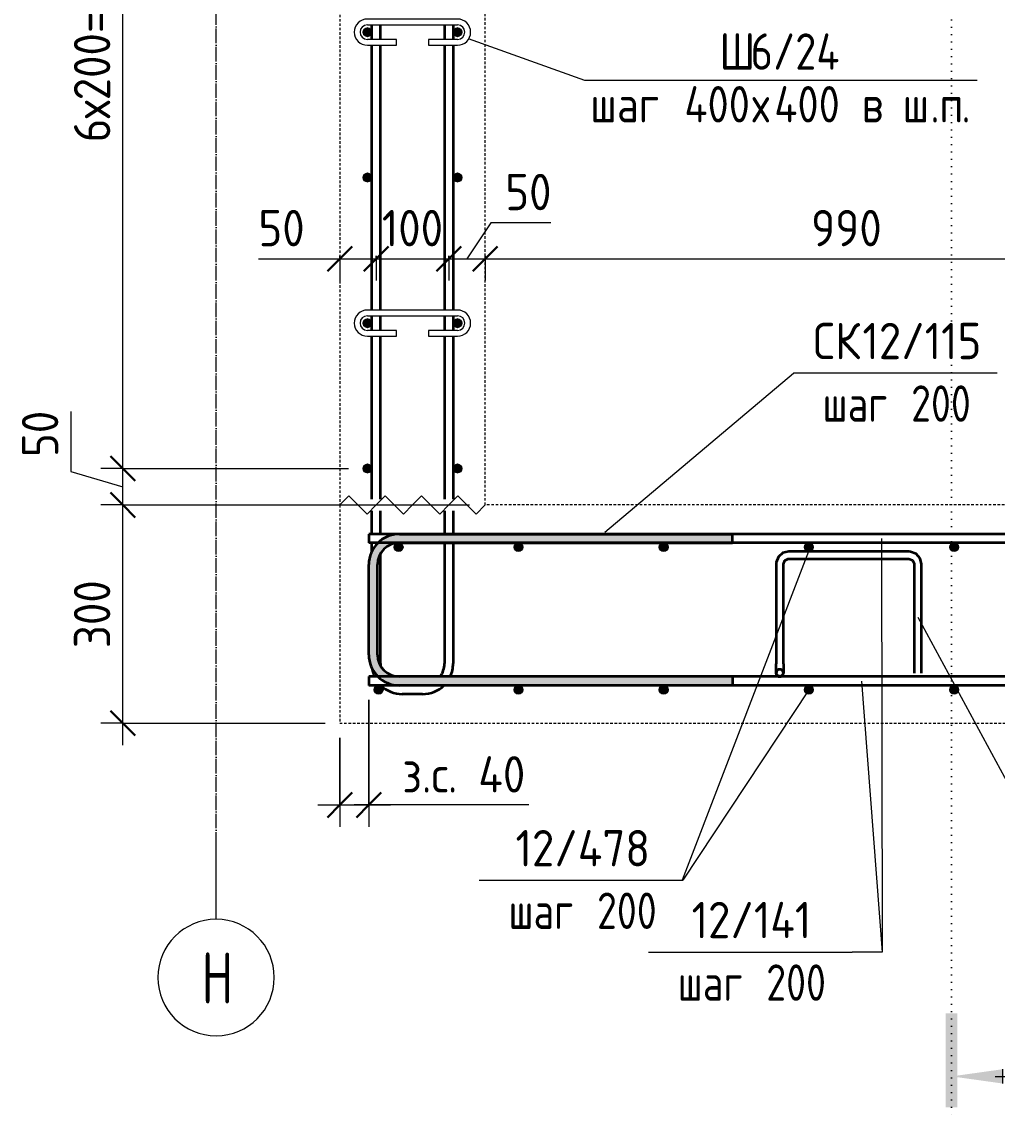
# Model space of a CAD drawing. Header units: millimetres. Extents: x 28908 to 47912, y -2577 to 78399.
# Drawn here: x 42085 to 43426, y -2546 to -1036 of the extents above; entities that cross this region are included whole.
import ezdxf

# ---------------------------------------------------------------- set-up
doc = ezdxf.new("R2010")
doc.units = ezdxf.units.MM
for name, pattern in [('01 Штриховая _4 мм_', [6, 3.5, -2.5]), ('02 Штрихпунктирная _20 мм_', [25, 20, -2.5, 0, -2.5]), ('04 Пунктир 10мм', [10, 0, -10])]:
    doc.linetypes.add(name, pattern=pattern)
for name, color, linetype, lineweight in [('AA_Dim', 7, 'Continuous', 9), ('AA_Dim-20', 7, 'Continuous', 9), ('AA_Oformlenie', 7, 'Continuous', 9), ('AA_Razrez', 7, 'Continuous', 9), ('AA_Vinoska', 7, 'Continuous', 9), ('KR_Armatura', 7, 'Continuous', 20), ('KR_Armatura_Tonkie', 7, 'Continuous', 20), ('Оси', 7, 'Continuous', 9)]:
    doc.layers.add(name, color=color, linetype=linetype, lineweight=lineweight)
doc.layers.add('AF_Stena_Опалубка', color=7, linetype='Continuous', lineweight=20, true_color=0x0063c6)
doc.layers.add('KR_Fundament', color=7, linetype='Continuous', lineweight=20, true_color=0x804000)
doc.styles.add('ISOCPEUR_1', font='isocpeur.TTF', dxfattribs={"width": 0.9, "height": 50})
doc.styles.add('ISOCPEUR_2', font='isocpeur.TTF', dxfattribs={"width": 0.8, "height": 50})
doc.styles.add('ISOCPEUR_3', font='isocpeur.TTF', dxfattribs={"width": 0.7, "height": 70})
doc.styles.add('ISOCPEUR_4', font='isocpeur.TTF', dxfattribs={"width": 0.85, "height": 50})
doc.dimstyles.new('00_Точн_3_знака__прозр_', dxfattribs={"dimscale": 304.8, "dimtxt": 50.137748, "dimasz": 0.111549, "dimexe": 0.098425, "dimexo": 0.065617, "dimgap": 0.006562, "dimtad": 1, "dimdec": 3, "dimrnd": 0.001, "dimdsep": 46, "dimtxsty": 'ISOCPEUR_1', "dimblk1": 'OBLIQUE', "dimblk2": 'OBLIQUE', "dimsah": 1, "dimcen": 0.09, "dimdle": 0.098425, "dimazin": 0, "dimtfac": 1, "dimtdec": 4, "dimtix": 1, "dimtmove": 0, "dimatfit": 3, "dimfxl": 1, "dimtvp": 1, "dimtolj": 1, "dimtzin": 0, "dimlwd": 18, "dimlwe": 18, "dimarcsym": 2})
doc.dimstyles.new('00_Точн_3_знака__прозр__1', dxfattribs={"dimscale": 304.8, "dimtxt": 50.137748, "dimasz": 0.111549, "dimexe": 0.098425, "dimexo": 0.065617, "dimgap": 0.006562, "dimtad": 1, "dimdec": 3, "dimrnd": 0.001, "dimdsep": 46, "dimtxsty": 'ISOCPEUR_1', "dimblk1": 'OBLIQUE', "dimblk2": 'OBLIQUE', "dimsah": 1, "dimcen": 0.09, "dimdle": 0.098425, "dimazin": 0, "dimtfac": 1, "dimtdec": 4, "dimtix": 1, "dimtmove": 1, "dimatfit": 3, "dimfxl": 1, "dimtvp": 1, "dimtolj": 1, "dimtzin": 0, "dimlwd": 18, "dimlwe": 18, "dimarcsym": 2})

# ---------------------------------------------------------------- blocks, each defined once
blk = doc.blocks.new('261_Лягушка _НесАрм_РабПлоск_ - 10 А240-3794697-Б-Б Арм')
at = {"layer": 'KR_Armatura', "lineweight": 35}
for start, end in [(90, 270), (270, 90)]:
    blk.add_arc((76940, -1931), 5, start, end, dxfattribs=at)
at = {"layer": 'KR_Armatura_Tonkie', "lineweight": 35}
for p, q in [((77117.5, -1764), (76952.5, -1764)), ((76952.5, -1774), (77117.5, -1774)), ((76935, -1781.5), (76935, -1918.5)), ((76945, -1918.5), (76945, -1781.5)), ((77125, -1781.5), (77125, -1918.5)), ((77135, -1918.5), (77135, -1781.5))]:
    blk.add_line(p, q, dxfattribs=at)
at = {"layer": 'KR_Armatura_Tonkie', "lineweight": 35, "flags": 128}
for points in [[(76952.5, -1764), (76944.5, -1765.9), (76938.3, -1771.3), (76935.2, -1779), (76935, -1781.5)], [(77135, -1781.5), (77133.1, -1773.5), (77127.7, -1767.3), (77120, -1764.2), (77117.5, -1764)], [(76945, -1781.5), (76946.9, -1776.5), (76951.6, -1774.1), (76952.5, -1774)], [(77117.5, -1774), (77122.5, -1775.9), (77124.9, -1780.6), (77125, -1781.5)], [(76935, -1931), (76935, -1929.1), (76935, -1923.9), (76935, -1918.5)], [(76940, -1936), (76936.1, -1934.1), (76935, -1931)], [(76945, -1931), (76943.1, -1934.9), (76940, -1936)], [(76945, -1918.5), (76945, -1925.2), (76945, -1929.8), (76945, -1931)], [(77125, -1918.5), (77125, -1925.2), (77125, -1929.8), (77125, -1931)], [(77135, -1931), (77135, -1929.1), (77135, -1923.9), (77135, -1918.5)]]:
    blk.add_lwpolyline(points, dxfattribs=at)
blk = doc.blocks.new('Последовательность узлов - 3мм масшт20 маскировка-904226-Б-Б Арм')
at = {"layer": 'AA_Oformlenie'}
for p, q in [((76335, -270), (76347.5, -257.5)), ((76372.5, -282.5), (76347.5, -257.5)), ((76385, -270), (76372.5, -282.5)), ((76385, -270), (76397.5, -257.5)), ((76422.5, -282.5), (76397.5, -257.5)), ((76435, -270), (76422.5, -282.5)), ((76435, -270), (76447.5, -257.5)), ((76472.5, -282.5), (76447.5, -257.5)), ((76485, -270), (76472.5, -282.5)), ((76485, -270), (76497.5, -257.5)), ((76522.5, -282.5), (76497.5, -257.5)), ((76535, -270), (76522.5, -282.5))]:
    blk.add_line(p, q, dxfattribs=at)
blk = doc.blocks.new('079_Шпилька _ЭлУзла_ - d8 А240-3881866-Б-Б Арм')
at = {"layer": 'AA_Oformlenie'}
for p, q in [((76497, -632), (76373, -632)), ((76373, -640), (76497, -640)), ((76413, -660), (76373, -660)), ((76413, -668), (76413, -660)), ((76497, -660), (76457, -660)), ((76457, -660), (76457, -668)), ((76373, -668), (76413, -668)), ((76457, -668), (76497, -668))]:
    blk.add_line(p, q, dxfattribs=at)
for centre, radius, start, end in [((76373, -650), 18, 90, 270), ((76497, -650), 18, 270, 90), ((76373, -650), 10, 90, 270), ((76497, -650), 10, 270, 90)]:
    blk.add_arc(centre, radius, start, end, dxfattribs=at)
blk = doc.blocks.new('Разрез - Номер узла_ спереди-394134-Б-Б Арм')
at = {"layer": 'AA_Razrez'}
for points in [[(77168.3, -2398.9), (77184.2, -2398.9), (77184.2, -2528.1), (77168.3, -2528.1)], [(77247, -2475.6), (77247, -2495.4), (77176.4, -2485.5)]]:
    blk.add_hatch(color=256, dxfattribs=at).paths.add_polyline_path(points)
for p, q in [((77247, -2495.4), (77247, -2475.6)), ((77236.4, -2485.5), (77318.3, -2485.5))]:
    blk.add_line(p, q, dxfattribs=at)
blk = doc.blocks.new('DIMBLOCK74-Б-Б Арм')
at = {"layer": 'AA_Dim-20', "color": 30, "lineweight": 30, "true_color": 0xff8000, "transparency": 16777216}
for p, q in [((42522.1, -1361.6), (42539.1, -1344.6)), ((42572.1, -1361.6), (42589.1, -1344.6)), ((42522.1, -1361.6), (42505.1, -1378.6)), ((42572.1, -1361.6), (42555.1, -1378.6))]:
    blk.add_line(p, q, dxfattribs=at)
at = {"layer": 'AA_Dim-20', "color": 30, "lineweight": 18, "true_color": 0xff8000, "transparency": 16777216}
for p, q in [((42522.1, -1357.5), (42522.1, -1391.6)), ((42522.1, -1361.6), (42522.1, -1357.5)), ((42572.1, -1357.5), (42572.1, -1391.6)), ((42572.1, -1361.6), (42572.1, -1357.5)), ((42410.3, -1361.6), (42492.7, -1361.6)), ((42492.1, -1361.6), (42572.1, -1361.6)), ((42492.7, -1361.6), (42547.1, -1361.6))]:
    blk.add_line(p, q, dxfattribs=at)
at = {"layer": 'AA_Dim-20', "color": 0, "lineweight": 18, "transparency": 16777216, "insert": (42410.3, -1294.4), "char_height": 50, "width": 74.923, "attachment_point": 1, "line_spacing_factor": 1.135194, "style": 'ISOCPEUR_1'}
blk.add_mtext('50', dxfattribs=at)
blk = doc.blocks.new('_Oblique')
at = {"color": 0, "linetype": 'ByBlock', "lineweight": -2}
blk.add_line((-0.5, -0.5), (0.5, 0.5), dxfattribs=at)
blk = doc.blocks.new('DIMBLOCK75-Б-Б Арм')
at = {"layer": 'AA_Dim-20', "color": 30, "lineweight": 30, "true_color": 0xff8000, "transparency": 16777216}
for p, q in [((42572.1, -1361.6), (42589.1, -1344.6)), ((42672.1, -1361.6), (42689.1, -1344.6)), ((42572.1, -1361.6), (42555.1, -1378.6)), ((42672.1, -1361.6), (42655.1, -1378.6))]:
    blk.add_line(p, q, dxfattribs=at)
at = {"layer": 'AA_Dim-20', "color": 30, "lineweight": 18, "true_color": 0xff8000, "transparency": 16777216}
for p, q in [((42572.1, -1357.5), (42572.1, -1391.6)), ((42572.1, -1361.6), (42572.1, -1357.5)), ((42672.1, -1357.5), (42672.1, -1391.6)), ((42672.1, -1361.6), (42672.1, -1357.5)), ((42572.1, -1361.6), (42672.1, -1361.6))]:
    blk.add_line(p, q, dxfattribs=at)
at = {"layer": 'AA_Dim-20', "color": 0, "lineweight": 18, "transparency": 16777216, "insert": (42580, -1294.4), "char_height": 50, "width": 101.032, "attachment_point": 1, "line_spacing_factor": 1.135194, "style": 'ISOCPEUR_1'}
blk.add_mtext('100', dxfattribs=at)
blk = doc.blocks.new('DIMBLOCK76-Б-Б Арм')
at = {"layer": 'AA_Dim-20', "color": 30, "lineweight": 18, "true_color": 0xff8000, "transparency": 16777216}
for p, q in [((42729.7, -1312), (42697.1, -1361.6)), ((42812.2, -1312), (42729.7, -1312)), ((42672.1, -1357.5), (42672.1, -1391.6)), ((42672.1, -1361.6), (42672.1, -1357.5)), ((42722.1, -1357.5), (42722.1, -1391.6)), ((42722.1, -1361.6), (42722.1, -1357.5)), ((42672.1, -1361.6), (42722.1, -1361.6))]:
    blk.add_line(p, q, dxfattribs=at)
at = {"layer": 'AA_Dim-20', "color": 30, "lineweight": 30, "true_color": 0xff8000, "transparency": 16777216}
for p, q in [((42672.1, -1361.6), (42689.1, -1344.6)), ((42722.1, -1361.6), (42739.1, -1344.6)), ((42672.1, -1361.6), (42655.1, -1378.6)), ((42722.1, -1361.6), (42705.1, -1378.6))]:
    blk.add_line(p, q, dxfattribs=at)
at = {"layer": 'AA_Dim-20', "color": 0, "lineweight": 18, "transparency": 16777216, "insert": (42749.7, -1244.8), "char_height": 50, "width": 74.923, "attachment_point": 1, "line_spacing_factor": 1.135194, "style": 'ISOCPEUR_1'}
blk.add_mtext('50', dxfattribs=at)
blk = doc.blocks.new('DIMBLOCK77-Б-Б Арм')
at = {"layer": 'AA_Dim-20', "color": 30, "lineweight": 30, "true_color": 0xff8000, "transparency": 16777216}
for p, q in [((42722.1, -1361.6), (42739.1, -1344.6)), ((43712.1, -1361.6), (43729.1, -1344.6)), ((42722.1, -1361.6), (42705.1, -1378.6)), ((43712.1, -1361.6), (43695.1, -1378.6))]:
    blk.add_line(p, q, dxfattribs=at)
at = {"layer": 'AA_Dim-20', "color": 30, "lineweight": 18, "true_color": 0xff8000, "transparency": 16777216}
for p, q in [((42722.1, -1357.5), (42722.1, -1391.6)), ((42722.1, -1361.6), (42722.1, -1357.5)), ((43712.1, -1357.5), (43712.1, -1391.6)), ((43712.1, -1361.6), (43712.1, -1357.5)), ((42722.1, -1361.6), (43712.1, -1361.6))]:
    blk.add_line(p, q, dxfattribs=at)
at = {"layer": 'AA_Dim-20', "color": 0, "lineweight": 18, "transparency": 16777216, "insert": (43170.3, -1294.4), "char_height": 50, "width": 112.384, "attachment_point": 1, "line_spacing_factor": 1.135194, "style": 'ISOCPEUR_1'}
blk.add_mtext('990', dxfattribs=at)
blk = doc.blocks.new('DIMBLOCK82-Б-Б Арм')
at = {"layer": 'AA_Dim-20', "color": 30, "lineweight": 30, "true_color": 0xff8000, "transparency": 16777216}
for p, q in [((42223.7, -1650), (42206.7, -1633)), ((42223.7, -1650), (42240.7, -1667)), ((42223.7, -1700), (42206.7, -1683)), ((42223.7, -1700), (42240.7, -1717)), ((42223.7, -2000), (42206.7, -1983)), ((42223.7, -2000), (42240.7, -2017))]:
    blk.add_line(p, q, dxfattribs=at)
at = {"layer": 'AA_Dim-20', "color": 30, "lineweight": 18, "true_color": 0xff8000, "transparency": 16777216}
for p, q in [((42223.7, -1650), (42193.7, -1650)), ((42223.7, -1650), (42534.1, -1650)), ((42223.7, -1700), (42193.7, -1700)), ((42223.7, -2030), (42223.7, -1700)), ((42223.7, -1700), (42700.4, -1700)), ((42223.7, -2000), (42193.7, -2000)), ((42223.7, -2000), (42502.1, -2000))]:
    blk.add_line(p, q, dxfattribs=at)
at = {"layer": 'AA_Dim-20', "color": 0, "lineweight": 18, "transparency": 16777216, "insert": (42156.6, -1896.8), "char_height": 50, "width": 112.384, "attachment_point": 1, "rotation": 90, "line_spacing_factor": 1.135194, "style": 'ISOCPEUR_1'}
blk.add_mtext('300', dxfattribs=at)
blk = doc.blocks.new('_None')
blk = doc.blocks.new('DIMBLOCK83-Б-Б Арм')
at = {"layer": 'AA_Dim-20', "color": 30, "lineweight": 18, "true_color": 0xff8000, "transparency": 16777216}
for p, q in [((42152.3, -1571.7), (42152.3, -1654.1)), ((42152.3, -1654.1), (42223.7, -1675)), ((42223.7, -1650), (42193.7, -1650)), ((42223.7, -1700), (42223.7, -1650)), ((42223.7, -1650), (42534.1, -1650)), ((42223.7, -1700), (42193.7, -1700)), ((42223.7, -1700), (42700.4, -1700))]:
    blk.add_line(p, q, dxfattribs=at)
at = {"layer": 'AA_Dim-20', "color": 30, "lineweight": 30, "true_color": 0xff8000, "transparency": 16777216}
for p, q in [((42223.7, -1650), (42206.7, -1633)), ((42223.7, -1650), (42240.7, -1667)), ((42223.7, -1700), (42206.7, -1683)), ((42223.7, -1700), (42240.7, -1717))]:
    blk.add_line(p, q, dxfattribs=at)
at = {"layer": 'AA_Dim-20', "color": 0, "lineweight": 18, "transparency": 16777216, "insert": (42085.1, -1634.1), "char_height": 50, "width": 74.923, "attachment_point": 1, "rotation": 90, "line_spacing_factor": 1.135194, "style": 'ISOCPEUR_1'}
blk.add_mtext('50', dxfattribs=at)
blk = doc.blocks.new('DIMBLOCK84-Б-Б Арм')
at = {"layer": 'AA_Dim-20', "color": 30, "lineweight": 30, "true_color": 0xff8000, "transparency": 16777216}
for p, q in [((42223.7, -320), (42206.7, -303)), ((42223.7, -320), (42240.7, -337)), ((42223.7, -450), (42206.7, -433)), ((42223.7, -450), (42240.7, -467)), ((42223.7, -1650), (42206.7, -1633)), ((42223.7, -1650), (42240.7, -1667))]:
    blk.add_line(p, q, dxfattribs=at)
at = {"layer": 'AA_Dim-20', "color": 30, "lineweight": 18, "true_color": 0xff8000, "transparency": 16777216}
for p, q in [((42223.7, -320), (42193.7, -320)), ((42223.7, -320), (42534.1, -320)), ((42223.7, -450), (42193.7, -450)), ((42223.7, -1650), (42223.7, -450)), ((42223.7, -450), (42534.1, -450)), ((42223.7, -1650), (42193.7, -1650)), ((42223.7, -1650), (42534.1, -1650))]:
    blk.add_line(p, q, dxfattribs=at)
at = {"layer": 'AA_Dim-20', "color": 0, "lineweight": 18, "transparency": 16777216, "insert": (42156.6, -1201.4), "char_height": 50, "width": 363.262, "attachment_point": 1, "rotation": 90, "line_spacing_factor": 1.135194, "style": 'ISOCPEUR_1'}
blk.add_mtext('6х200=1200', dxfattribs=at)
blk = doc.blocks.new('042_М_Арматуры - Диам длина поз _ Комментарий-2260297-Б-Б Арм')
at = {"layer": 'AA_Vinoska'}
blk.add_line((77825.3, -670.4), (78105.3, -670.4), dxfattribs=at)
blk = doc.blocks.new('Ось сетки - d_4мм-2765513-Б-Б Арм')
at = {"layer": 'Оси', "color": 12, "true_color": 0xc80000}
for start, end in [(0, 180), (0, 180), (180, 360), (180, 360)]:
    blk.add_arc((76165, -2349.6), 80, start, end, dxfattribs=at)
blk = doc.blocks.new('DIMBLOCK94-Б-Б Арм')
at = {"layer": 'AA_Dim-20', "color": 30, "lineweight": 18, "true_color": 0xff8000, "transparency": 16777216}
for p, q in [((42562.1, -1968), (42562.1, -2142.4)), ((42562.1, -2112.4), (42562.1, -1968)), ((42522.1, -2020), (42522.1, -2142.4)), ((42522.1, -2112.4), (42522.1, -2020)), ((42492.1, -2112.4), (42592.1, -2112.4)), ((42588.2, -2112.4), (42542.1, -2112.4)), ((42782.3, -2112.4), (42588.2, -2112.4))]:
    blk.add_line(p, q, dxfattribs=at)
at = {"layer": 'AA_Dim-20', "color": 30, "lineweight": 30, "true_color": 0xff8000, "transparency": 16777216}
for p, q in [((42522.1, -2112.4), (42539.1, -2095.4)), ((42562.1, -2112.4), (42579.1, -2095.4)), ((42522.1, -2112.4), (42505.1, -2129.4)), ((42562.1, -2112.4), (42545.1, -2129.4))]:
    blk.add_line(p, q, dxfattribs=at)
at = {"layer": 'AA_Dim-20', "color": 0, "lineweight": 18, "transparency": 16777216, "insert": (42608.2, -2045.3), "char_height": 50, "width": 208.876, "attachment_point": 1, "line_spacing_factor": 1.135194, "style": 'ISOCPEUR_1'}
blk.add_mtext('з.с. 40', dxfattribs=at)
blk = doc.blocks.new('042_М_Арматуры - Диам длина поз _ Шаг-2260295-Б-Б Арм')
at = {"layer": 'AA_Vinoska'}
blk.add_line((77878.8, -871.7), (78158.8, -871.7), dxfattribs=at)
blk = doc.blocks.new('044_М_Универсальная с полкой - Марка_Комментарий полка 27-3828024-Б-Б Арм')
at = {"layer": 'AA_Vinoska'}
blk.add_line((76671.5, -1116.2), (77211.5, -1116.2), dxfattribs=at)

msp = doc.modelspace()

# ---------------------------------------------------------------- hatches: boundary and pattern name
at = {"layer": 'KR_Armatura', "lineweight": 9}
h = msp.add_hatch(color=256, dxfattribs=at)
edge = h.paths.add_edge_path()
edge.add_arc((42560.1095, -1050), 6, 0, 360)
for points in [[(42560.1095, -1056), (42565.3057, -1053), (42565.3057, -1047), (42560.1095, -1044), (42554.9134, -1047), (42554.9134, -1053)], [(42684.1095, -1056), (42689.3057, -1053), (42689.3057, -1047), (42684.1095, -1044), (42678.9134, -1047), (42678.9134, -1053)], [(42560.1095, -1256), (42565.3057, -1253), (42565.3057, -1247), (42560.1095, -1244), (42554.9134, -1247), (42554.9134, -1253)], [(42684.1095, -1256), (42689.3057, -1253), (42689.3057, -1247), (42684.1095, -1244), (42678.9134, -1247), (42678.9134, -1253)], [(42560.1095, -1456), (42565.3057, -1453), (42565.3057, -1447), (42560.1095, -1444), (42554.9134, -1447), (42554.9134, -1453)], [(42684.1095, -1456), (42689.3057, -1453), (42689.3057, -1447), (42684.1095, -1444), (42678.9134, -1447), (42678.9134, -1453)], [(42560.1095, -1656), (42565.3057, -1653), (42565.3057, -1647), (42560.1095, -1644), (42554.9134, -1647), (42554.9134, -1653)], [(42684.1095, -1656), (42689.3057, -1653), (42689.3057, -1647), (42684.1095, -1644), (42678.9134, -1647), (42678.9134, -1653)]]:
    msp.add_hatch(color=256, dxfattribs=at).paths.add_polyline_path(points)
h = msp.add_hatch(color=256, dxfattribs=at)
edge = h.paths.add_edge_path()
edge.add_arc((42684.1095, -1050), 6, 0, 360)
h = msp.add_hatch(color=256, dxfattribs=at)
edge = h.paths.add_edge_path()
edge.add_arc((42560.1095, -1250), 6, 0, 360)
h = msp.add_hatch(color=256, dxfattribs=at)
edge = h.paths.add_edge_path()
edge.add_arc((42684.1095, -1250), 6, 0, 360)
h = msp.add_hatch(color=256, dxfattribs=at)
edge = h.paths.add_edge_path()
edge.add_arc((42560.1095, -1450), 6, 0, 360)
h = msp.add_hatch(color=256, dxfattribs=at)
edge = h.paths.add_edge_path()
edge.add_arc((42684.1095, -1450), 6, 0, 360)
h = msp.add_hatch(color=256, dxfattribs=at)
edge = h.paths.add_edge_path()
edge.add_arc((42560.1095, -1650), 6, 0, 360)
h = msp.add_hatch(color=256, dxfattribs=at)
edge = h.paths.add_edge_path()
edge.add_arc((42684.1095, -1650), 6, 0, 360)
at = {"layer": 'KR_Armatura'}
h = msp.add_hatch(color=256, dxfattribs=at)
edge = h.paths.add_edge_path()
edge.add_arc((42603.1095, -1758), 6, 0, 360)
for points in [[(42600.1095, -1763.1962), (42606.1095, -1763.1962), (42609.1095, -1758), (42606.1095, -1752.8038), (42600.1095, -1752.8038), (42597.1095, -1758)], [(42764.8238, -1763.1962), (42770.8238, -1763.1962), (42773.8238, -1758), (42770.8238, -1752.8038), (42764.8238, -1752.8038), (42761.8238, -1758)], [(42964.5381, -1763.1962), (42970.5381, -1763.1962), (42973.5381, -1758), (42970.5381, -1752.8038), (42964.5381, -1752.8038), (42961.5381, -1758)], [(43164.2524, -1763.1962), (43170.2524, -1763.1962), (43173.2524, -1758), (43170.2524, -1752.8038), (43164.2524, -1752.8038), (43161.2524, -1758)], [(43363.9666, -1763.1962), (43369.9666, -1763.1962), (43372.9666, -1758), (43369.9666, -1752.8038), (43363.9666, -1752.8038), (43360.9666, -1758)], [(42572.6095, -1959.1962), (42578.6095, -1959.1962), (42581.6095, -1954), (42578.6095, -1948.8038), (42572.6095, -1948.8038), (42569.6095, -1954)], [(42764.8238, -1959.1962), (42770.8238, -1959.1962), (42773.8238, -1954), (42770.8238, -1948.8038), (42764.8238, -1948.8038), (42761.8238, -1954)], [(42964.5381, -1959.1962), (42970.5381, -1959.1962), (42973.5381, -1954), (42970.5381, -1948.8038), (42964.5381, -1948.8038), (42961.5381, -1954)], [(43164.2524, -1959.1962), (43170.2524, -1959.1962), (43173.2524, -1954), (43170.2524, -1948.8038), (43164.2524, -1948.8038), (43161.2524, -1954)], [(43363.9666, -1959.1962), (43369.9666, -1959.1962), (43372.9666, -1954), (43369.9666, -1948.8038), (43363.9666, -1948.8038), (43360.9666, -1954)]]:
    msp.add_hatch(color=256, dxfattribs=at).paths.add_polyline_path(points)
h = msp.add_hatch(color=256, dxfattribs=at)
edge = h.paths.add_edge_path()
edge.add_arc((42767.8238, -1758), 6, 0, 360)
h = msp.add_hatch(color=256, dxfattribs=at)
edge = h.paths.add_edge_path()
edge.add_arc((42967.5381, -1758), 6, 0, 360)
h = msp.add_hatch(color=256, dxfattribs=at)
edge = h.paths.add_edge_path()
edge.add_arc((43167.2524, -1758), 6, 0, 360)
h = msp.add_hatch(color=256, dxfattribs=at)
edge = h.paths.add_edge_path()
edge.add_arc((43366.9666, -1758), 6, 0, 360)
h = msp.add_hatch(color=256, dxfattribs=at)
edge = h.paths.add_edge_path()
edge.add_arc((42575.6095, -1954), 6, 0, 360)
h = msp.add_hatch(color=256, dxfattribs=at)
edge = h.paths.add_edge_path()
edge.add_arc((42767.8238, -1954), 6, 0, 360)
h = msp.add_hatch(color=256, dxfattribs=at)
edge = h.paths.add_edge_path()
edge.add_arc((42967.5381, -1954), 6, 0, 360)
h = msp.add_hatch(color=256, dxfattribs=at)
edge = h.paths.add_edge_path()
edge.add_arc((43167.2524, -1954), 6, 0, 360)
h = msp.add_hatch(color=256, dxfattribs=at)
edge = h.paths.add_edge_path()
edge.add_arc((43366.9666, -1954), 6, 0, 360)
at = {"layer": 'KR_Armatura_Tonkie'}
for points in [[(42562.1095, -1782), (42574.1095, -1782), (42575.1317, -1774.2354), (42578.1287, -1767), (42582.8963, -1760.7868), (42589.1095, -1756.0192), (42596.3449, -1753.0222), (42604.1095, -1752), (42604.1095, -1740), (42593.2391, -1741.4311), (42583.1095, -1745.6269), (42574.411, -1752.3015), (42567.7364, -1761), (42563.5406, -1771.1296)], [(42604.1095, -1752), (43062.1095, -1752), (43062.1095, -1740), (42604.1095, -1740)], [(42574.1095, -1906), (42574.1095, -1782), (42562.1095, -1782), (42562.1095, -1906)], [(42604.1095, -1948), (42604.1095, -1936), (42596.3449, -1934.9778), (42589.1095, -1931.9808), (42582.8963, -1927.2132), (42578.1287, -1921), (42575.1317, -1913.7646), (42574.1095, -1906), (42562.1095, -1906), (42563.5406, -1916.8704), (42567.7364, -1927), (42574.411, -1935.6985), (42583.1095, -1942.3731), (42593.2391, -1946.5689)], [(42705.2617, -1948), (43062.1095, -1948), (43062.1095, -1936), (42604.1095, -1936), (42604.1095, -1948)]]:
    msp.add_hatch(color=256, dxfattribs=at).paths.add_polyline_path(points)

# ---------------------------------------------------------------- linework, layer by layer
at = {"layer": 'AA_Razrez', "color": 7, "linetype": '04 Пунктир 10мм', "true_color": 0xffffff}
msp.add_line((43363.4641, 643.6944), (43363.4641, -2545.5184), dxfattribs=at)
at = {"layer": 'AA_Vinoska'}
for p, q in [((42698.7424, -1058.917), (42858.6352, -1116.2371)), ((42886.5507, -1737.3859), (43145.968, -1518.5966)), ((43267.1095, -1746), (43268.0937, -2314.5712)), ((43168.7809, -1758.1495), (42992.8468, -2215.8271)), ((43317.1322, -1854.1355), (43518.2941, -2226.1715)), ((43239.6403, -1942), (43267.8786, -2314.5712)), ((43167.2524, -1954), (42994.0664, -2215.8271)), ((42992.8468, -2215.8271), (42994.0664, -2215.8271)), ((43268.0937, -2314.5712), (43226.7724, -2314.5712)), ((43267.8786, -2314.5712), (43226.7724, -2314.5712))]:
    msp.add_line(p, q, dxfattribs=at)
at = {"layer": 'AF_Stena_Опалубка', "linetype": '01 Штриховая _4 мм_'}
for p, q in [((42522.1095, -270), (42522.1095, -1700)), ((42722.1095, -1700), (42722.1095, -270))]:
    msp.add_line(p, q, dxfattribs=at)
at = {"layer": 'KR_Armatura', "lineweight": 9}
for p, q in [((42560.1095, -1044), (42554.9134, -1047)), ((42554.9134, -1047), (42554.9134, -1053)), ((42554.9134, -1053), (42560.1095, -1056)), ((42565.3057, -1047), (42560.1095, -1044)), ((42560.1095, -1056), (42565.3057, -1053)), ((42565.3057, -1053), (42565.3057, -1047)), ((42684.1095, -1044), (42678.9134, -1047)), ((42678.9134, -1047), (42678.9134, -1053)), ((42678.9134, -1053), (42684.1095, -1056)), ((42689.3057, -1047), (42684.1095, -1044)), ((42684.1095, -1056), (42689.3057, -1053)), ((42689.3057, -1053), (42689.3057, -1047)), ((42560.1095, -1244), (42554.9134, -1247)), ((42554.9134, -1247), (42554.9134, -1253)), ((42565.3057, -1247), (42560.1095, -1244)), ((42565.3057, -1253), (42565.3057, -1247)), ((42684.1095, -1244), (42678.9134, -1247)), ((42678.9134, -1247), (42678.9134, -1253)), ((42689.3057, -1247), (42684.1095, -1244)), ((42689.3057, -1253), (42689.3057, -1247)), ((42554.9134, -1253), (42560.1095, -1256)), ((42560.1095, -1256), (42565.3057, -1253)), ((42678.9134, -1253), (42684.1095, -1256)), ((42684.1095, -1256), (42689.3057, -1253)), ((42560.1095, -1444), (42554.9134, -1447)), ((42554.9134, -1447), (42554.9134, -1453)), ((42565.3057, -1447), (42560.1095, -1444)), ((42565.3057, -1453), (42565.3057, -1447)), ((42684.1095, -1444), (42678.9134, -1447)), ((42678.9134, -1447), (42678.9134, -1453)), ((42689.3057, -1447), (42684.1095, -1444)), ((42689.3057, -1453), (42689.3057, -1447)), ((42554.9134, -1453), (42560.1095, -1456)), ((42560.1095, -1456), (42565.3057, -1453)), ((42678.9134, -1453), (42684.1095, -1456)), ((42684.1095, -1456), (42689.3057, -1453)), ((42560.1095, -1644), (42554.9134, -1647)), ((42565.3057, -1647), (42560.1095, -1644)), ((42684.1095, -1644), (42678.9134, -1647)), ((42689.3057, -1647), (42684.1095, -1644)), ((42554.9134, -1647), (42554.9134, -1653)), ((42554.9134, -1653), (42560.1095, -1656)), ((42560.1095, -1656), (42565.3057, -1653)), ((42565.3057, -1653), (42565.3057, -1647)), ((42678.9134, -1647), (42678.9134, -1653)), ((42678.9134, -1653), (42684.1095, -1656)), ((42684.1095, -1656), (42689.3057, -1653)), ((42689.3057, -1653), (42689.3057, -1647))]:
    msp.add_line(p, q, dxfattribs=at)
at = {"layer": 'KR_Armatura'}
for p, q in [((42600.1095, -1752.8038), (42597.1095, -1758)), ((42597.1095, -1758), (42600.1095, -1763.1962)), ((42606.1095, -1752.8038), (42600.1095, -1752.8038)), ((42600.1095, -1763.1962), (42606.1095, -1763.1962)), ((42609.1095, -1758), (42606.1095, -1752.8038)), ((42606.1095, -1763.1962), (42609.1095, -1758)), ((42764.8238, -1752.8038), (42761.8238, -1758)), ((42761.8238, -1758), (42764.8238, -1763.1962)), ((42770.8238, -1752.8038), (42764.8238, -1752.8038)), ((42764.8238, -1763.1962), (42770.8238, -1763.1962)), ((42773.8238, -1758), (42770.8238, -1752.8038)), ((42770.8238, -1763.1962), (42773.8238, -1758)), ((42964.5381, -1752.8038), (42961.5381, -1758)), ((42961.5381, -1758), (42964.5381, -1763.1962)), ((42970.5381, -1752.8038), (42964.5381, -1752.8038)), ((42964.5381, -1763.1962), (42970.5381, -1763.1962)), ((42973.5381, -1758), (42970.5381, -1752.8038)), ((42970.5381, -1763.1962), (42973.5381, -1758)), ((43164.2524, -1752.8038), (43161.2524, -1758)), ((43161.2524, -1758), (43164.2524, -1763.1962)), ((43170.2524, -1752.8038), (43164.2524, -1752.8038)), ((43164.2524, -1763.1962), (43170.2524, -1763.1962)), ((43173.2524, -1758), (43170.2524, -1752.8038)), ((43170.2524, -1763.1962), (43173.2524, -1758)), ((43363.9666, -1752.8038), (43360.9666, -1758)), ((43360.9666, -1758), (43363.9666, -1763.1962)), ((43369.9666, -1752.8038), (43363.9666, -1752.8038)), ((43363.9666, -1763.1962), (43369.9666, -1763.1962)), ((43372.9666, -1758), (43369.9666, -1752.8038)), ((43369.9666, -1763.1962), (43372.9666, -1758)), ((42572.6095, -1948.8038), (42569.6095, -1954)), ((42569.6095, -1954), (42572.6095, -1959.1962)), ((42578.6095, -1948.8038), (42572.6095, -1948.8038)), ((42572.6095, -1959.1962), (42578.6095, -1959.1962)), ((42581.6095, -1954), (42578.6095, -1948.8038)), ((42578.6095, -1959.1962), (42581.6095, -1954)), ((42764.8238, -1948.8038), (42761.8238, -1954)), ((42761.8238, -1954), (42764.8238, -1959.1962)), ((42770.8238, -1948.8038), (42764.8238, -1948.8038)), ((42764.8238, -1959.1962), (42770.8238, -1959.1962)), ((42773.8238, -1954), (42770.8238, -1948.8038)), ((42770.8238, -1959.1962), (42773.8238, -1954)), ((42964.5381, -1948.8038), (42961.5381, -1954)), ((42961.5381, -1954), (42964.5381, -1959.1962)), ((42970.5381, -1948.8038), (42964.5381, -1948.8038)), ((42964.5381, -1959.1962), (42970.5381, -1959.1962)), ((42973.5381, -1954), (42970.5381, -1948.8038)), ((42970.5381, -1959.1962), (42973.5381, -1954)), ((43164.2524, -1948.8038), (43161.2524, -1954)), ((43161.2524, -1954), (43164.2524, -1959.1962)), ((43170.2524, -1948.8038), (43164.2524, -1948.8038)), ((43164.2524, -1959.1962), (43170.2524, -1959.1962)), ((43173.2524, -1954), (43170.2524, -1948.8038)), ((43170.2524, -1959.1962), (43173.2524, -1954)), ((43363.9666, -1948.8038), (43360.9666, -1954)), ((43360.9666, -1954), (43363.9666, -1959.1962)), ((43369.9666, -1948.8038), (43363.9666, -1948.8038)), ((43363.9666, -1959.1962), (43369.9666, -1959.1962)), ((43372.9666, -1954), (43369.9666, -1948.8038)), ((43369.9666, -1959.1962), (43372.9666, -1954))]:
    msp.add_line(p, q, dxfattribs=at)
at = {"layer": 'KR_Armatura', "lineweight": 9}
for centre in [(42560.1095, -1050), (42684.1095, -1050), (42560.1095, -1250), (42684.1095, -1250), (42560.1095, -1450), (42684.1095, -1450), (42560.1095, -1650), (42684.1095, -1650)]:
    msp.add_circle(centre, 6, dxfattribs=at)
at = {"layer": 'KR_Armatura'}
for centre in [(42603.1095, -1758), (42767.8238, -1758), (42967.5381, -1758), (43167.2524, -1758), (43366.9666, -1758), (42575.6095, -1954), (42767.8238, -1954), (42967.5381, -1954), (43167.2524, -1954), (43366.9666, -1954)]:
    msp.add_circle(centre, 6, dxfattribs=at)
at = {"layer": 'KR_Armatura_Tonkie', "lineweight": 35}
for p, q in [((42566.1095, -1060), (42566.1095, -1040)), ((42578.1095, -1060), (42578.1095, -1040)), ((42666.1095, -1040), (42666.1095, -1060)), ((42678.1095, -1040), (42678.1095, -1060)), ((42566.1095, -1432), (42566.1095, -1068)), ((42578.1095, -1432), (42578.1095, -1068)), ((42666.1095, -1068), (42666.1095, -1432)), ((42678.1095, -1068), (42678.1095, -1432)), ((42566.1095, -1460), (42566.1095, -1440)), ((42578.1095, -1460), (42578.1095, -1440)), ((42666.1095, -1440), (42666.1095, -1460)), ((42678.1095, -1440), (42678.1095, -1460)), ((42566.1095, -1692), (42566.1095, -1468)), ((42578.1095, -1692), (42578.1095, -1468)), ((42666.1095, -1468), (42666.1095, -1692)), ((42678.1095, -1468), (42678.1095, -1692)), ((42566.1095, -1740), (42566.1095, -1708)), ((42578.1095, -1740), (42578.1095, -1708)), ((42666.1095, -1708), (42666.1095, -1740)), ((42678.1095, -1708), (42678.1095, -1740)), ((43972.1095, -1740), (42562.1095, -1740)), ((42562.1095, -1740), (42562.1095, -1752)), ((42604.1095, -1740), (43062.1095, -1740)), ((43062.1095, -1752), (43062.1095, -1740)), ((43972.1095, -1752), (42562.1095, -1752)), ((42566.1095, -1764.9278), (42566.1095, -1752)), ((42604.1095, -1752), (43062.1095, -1752)), ((42666.1095, -1752), (42666.1095, -1918)), ((42678.1095, -1752), (42678.1095, -1918)), ((42578.1095, -1918), (42578.1095, -1767)), ((42562.1095, -1906), (42562.1095, -1782)), ((42574.1095, -1906), (42574.1095, -1782)), ((43972.1095, -1936), (42562.1095, -1936)), ((42562.1095, -1936), (42562.1095, -1948)), ((43062.1095, -1936), (42604.1095, -1936)), ((43062.1095, -1936), (43062.1095, -1948)), ((43972.1095, -1948), (42562.1095, -1948)), ((43062.1095, -1948), (42604.1095, -1948)), ((42636.1095, -1948), (42608.1095, -1948)), ((42636.1095, -1960), (42608.1095, -1960))]:
    msp.add_line(p, q, dxfattribs=at)
for centre, radius, start, end in [((42604.1095, -1782), 42, 90, 180), ((42604.1095, -1782), 30, 90, 180), ((42604.1095, -1906), 42, 180, 270), ((42604.1095, -1906), 30, 180, 270), ((42608.1095, -1918), 42, 190.2602325, 205.5575739), ((42608.1095, -1918), 30, 180, 186.9373886), ((42636.1095, -1918), 30, 322.7573593, 360), ((42636.1095, -1918), 42, 334.4424261, 360), ((42608.1095, -1918), 42, 225.6776046, 270), ((42636.1095, -1918), 42, 270, 314.3223954)]:
    msp.add_arc(centre, radius, start, end, dxfattribs=at)
at = {"layer": 'KR_Fundament', "linetype": '01 Штриховая _4 мм_'}
for p, q in [((42522.1095, -1700), (42522.1095, -2000)), ((43712.1095, -1700), (42722.1095, -1700)), ((42522.1095, -2000), (44012.1095, -2000))]:
    msp.add_line(p, q, dxfattribs=at)
at = {"layer": 'Оси', "linetype": '02 Штрихпунктирная _20 мм_'}
msp.add_line((42352.1095, -2169.5758), (42352.1095, 131.8937), dxfattribs=at)
at = {"layer": 'Оси'}
msp.add_line((42352.1095, -2269.5758), (42352.1095, -2169.5758), dxfattribs=at)

# ---------------------------------------------------------------- block references
at = {"layer": 'AA_Oformlenie'}
for name, p in [('079_Шпилька _ЭлУзла_ - d8 А240-3881866-Б-Б Арм', (-33812.8905, -400)), ('079_Шпилька _ЭлУзла_ - d8 А240-3881866-Б-Б Арм', (-33812.8905, -800)), ('Последовательность узлов - 3мм масшт20 маскировка-904226-Б-Б Арм', (-33812.8905, -1430))]:
    msp.add_blockref(name, p, dxfattribs=at)
at = {"layer": 'AA_Razrez'}
msp.add_blockref('Разрез - Номер узла_ спереди-394134-Б-Б Арм', (-33812.8905, 0), dxfattribs=at)
at = {"layer": 'AA_Vinoska'}
for name, p in [('044_М_Универсальная с полкой - Марка_Комментарий полка 27-3828024-Б-Б Арм', (-33812.8905, 0)), ('042_М_Арматуры - Диам длина поз _ Комментарий-2260297-Б-Б Арм', (-34679.3126, -848.1599)), ('042_М_Арматуры - Диам длина поз _ Комментарий-2260297-Б-Б Арм', (-34679.3126, -848.1599)), ('042_М_Арматуры - Диам длина поз _ Шаг-2260295-Б-Б Арм', (-35164.7737, -1344.1404)), ('042_М_Арматуры - Диам длина поз _ Шаг-2260295-Б-Б Арм', (-34932.0677, -1442.8845))]:
    msp.add_blockref(name, p, dxfattribs=at)
at = {"layer": 'KR_Armatura_Tonkie', "lineweight": 35}
msp.add_blockref('261_Лягушка _НесАрм_РабПлоск_ - 10 А240-3794697-Б-Б Арм', (-33812.8905, 0), dxfattribs=at)
at = {"layer": 'Оси', "color": 12, "true_color": 0xc80000}
msp.add_blockref('Ось сетки - d_4мм-2765513-Б-Б Арм', (-33812.8905, 0), dxfattribs=at)

# ---------------------------------------------------------------- texts
at = {"layer": 'AA_Vinoska', "char_height": 50, "attachment_point": 1}
for s, insert, width, style in [('\\fISOCPEUR|b0|i0|c204|p34|;\\W.85;Ш', (43044.3152, -1051.6965), 51.789012, 'ISOCPEUR_4'), ('6/24', (43087.0454, -1051.6965), 151.278431, 'ISOCPEUR_4'), (' 400', (42968.9078, -1124.1399), 145.826956, 'ISOCPEUR_4'), ('400 ', (43119.588, -1124.1399), 145.826956, 'ISOCPEUR_4'), ('\\fISOCPEUR|b0|i0|c204|p34|;\\W.85; ', (43270.2682, -1124.1399), 31.345981, 'ISOCPEUR_4'), ('шаг', (42866.5802, -1124.1399), 124.021056, 'ISOCPEUR_4'), ('\\fISOCPEUR|b0|i0|c204|p34|;\\W.85;х', (43089.2271, -1124.1399), 36.797456, 'ISOCPEUR_4'), ('\\fISOCPEUR|b0|i0|c204|p34|;\\W.85;в', (43239.9073, -1124.1399), 36.797456, 'ISOCPEUR_4'), ('\\fISOCPEUR|b0|i0|c204|p34|;\\W.85;ш', (43296.1312, -1124.1399), 46.337537, 'ISOCPEUR_4'), ('\\fISOCPEUR|b0|i0|c204|p34|;\\W.85;п', (43346.7328, -1124.1399), 36.797456, 'ISOCPEUR_4'), ('\\fISOCPEUR|b0|i0|c204|p34|;\\W.85;.', (43334.3635, -1124.1399), 14.991556, 'ISOCPEUR_4'), ('\\fISOCPEUR|b0|i0|c204|p34|;\\W.85;.', (43377.0937, -1124.1399), 14.991556, 'ISOCPEUR_4'), ('СК', (43173.0308, -1449.5916), 82.253137, 'ISOCPEUR_1'), ('СК', (43173.0308, -1449.5916), 82.253137, 'ISOCPEUR_1'), ('12/115', (43240.8965, -1449.5916), 199.139175, 'ISOCPEUR_1'), ('12/115', (43240.8965, -1449.5916), 199.139175, 'ISOCPEUR_1'), (' 200', (43282.3092, -1535.5727), 133.4008, 'ISOCPEUR_2'), (' 200', (43282.3092, -1535.5727), 133.4008, 'ISOCPEUR_2'), ('шаг', (43186.0008, -1535.5727), 116.7257, 'ISOCPEUR_2'), ('шаг', (43186.0008, -1535.5727), 116.7257, 'ISOCPEUR_2'), ('12/478', (42763.8092, -2146.8221), 226.556887, 'ISOCPEUR_1'), (' 200', (42850.4075, -2232.8032), 133.4008, 'ISOCPEUR_2'), ('шаг', (42754.0992, -2232.8032), 116.7257, 'ISOCPEUR_2'), ('12/141', (43005.9652, -2245.5662), 203.468287, 'ISOCPEUR_1'), (' 200', (43083.1135, -2331.5472), 133.4008, 'ISOCPEUR_2'), ('шаг', (42986.8052, -2331.5472), 116.7257, 'ISOCPEUR_2')]:
    msp.add_mtext(s, dxfattribs=dict(at, insert=insert, width=width, style=style))
at = {"layer": 'Оси', "insert": (42332.2034, -2315.0837), "char_height": 70, "width": 48.261587, "attachment_point": 1, "style": 'ISOCPEUR_3'}
msp.add_mtext('\\fISOCPEUR|b0|i0|c204|p34|;\\W.7;Н', dxfattribs=at)

# ---------------------------------------------------------------- dimensions: what is measured, and where the dimension line sits
at = {"layer": 'AA_Dim', "color": 30, "lineweight": 18, "true_color": 0xff8000}
for base, p1, p2, text, override, picture, middle in [((42223.6875, -450), (42554.1095, -1650), (42554.1095, -450), '6х200=1200', {"dimpost": '<>', "dimblk1": 'None', "dimblk2": 'None', "dimsah": 1, "dimfxl": 1200}, 'DIMBLOCK84-Б-Б Арм', (42196.6875, -1050)), ((42223.6875, -1700), (42522.1095, -2000), (42720.4283, -1700), '300', {"dimpost": '<>', "dimblk1": 'None', "dimblk2": 'None', "dimsah": 1, "dimfxl": 359.625296}, 'DIMBLOCK82-Б-Б Арм', (42196.6875, -1850))]:
    dim = msp.add_linear_dim(base=base, p1=p1, p2=p2, angle=90, text=text, dimstyle='00_Точн_3_знака__прозр_', override=override, dxfattribs=at)
    dim.commit()
    dim.dimension.update_dxf_attribs({"geometry": picture, "text_midpoint": middle})
for base, p1, p2, override, picture, middle in [((42722.1095, -1361.5641), (42672.1095, -1337.5225), (42722.1095, -1337.5225), {"dimpost": '<>', "dimfxl": 50}, 'DIMBLOCK76-Б-Б Арм', (42787.1917, -1278.1573)), ((42572.1095, -1361.5641), (42522.1095, -1337.5225), (42572.1095, -1337.5225), {"dimpost": '<>', "dimfxl": 50}, 'DIMBLOCK74-Б-Б Арм', (42447.7248, -1327.7615)), ((42562.1095, -2112.4409), (42522.1095, -2000), (42562.1095, -1948), {"dimpost": 'з.с. <>', "dimfxl": 65.604878}, 'DIMBLOCK94-Б-Б Арм', (42712.6842, -2078.6383))]:
    dim = msp.add_linear_dim(base=base, p1=p1, p2=p2, dimstyle='00_Точн_3_знака__прозр__1', override=override, dxfattribs=at)
    dim.commit()
    dim.dimension.update_dxf_attribs({"geometry": picture, "text_midpoint": middle, "dimtype": 160})
for base, p1, p2, override, picture, middle in [((42672.1095, -1361.5641), (42572.1095, -1337.5225), (42672.1095, -1337.5225), {"dimpost": '<>', "dimfxl": 100}, 'DIMBLOCK75-Б-Б Арм', (42622.1095, -1334.5641)), ((43712.1095, -1361.5641), (42722.1095, -1337.5225), (43712.1095, -1337.5225), {"dimpost": '<>', "dimfxl": 990}, 'DIMBLOCK77-Б-Б Арм', (43217.1095, -1334.5641))]:
    dim = msp.add_linear_dim(base=base, p1=p1, p2=p2, dimstyle='00_Точн_3_знака__прозр_', override=override, dxfattribs=at)
    dim.commit()
    dim.dimension.update_dxf_attribs({"geometry": picture, "text_midpoint": middle})
dim = msp.add_linear_dim(base=(42223.6875, -1650), p1=(42720.4283, -1700), p2=(42554.1095, -1650), angle=90, text='50', dimstyle='00_Точн_3_знака__прозр__1', override={"dimpost": '<>', "dimblk1": 'None', "dimblk2": 'None', "dimsah": 1, "dimfxl": 173.671959}, dxfattribs=at)
dim.commit()
dim.dimension.update_dxf_attribs({"geometry": 'DIMBLOCK83-Б-Б Арм', "text_midpoint": (42118.4734, -1596.6757), "dimtype": 160, "text_rotation": 90})

doc.saveas('drawing.dxf')
